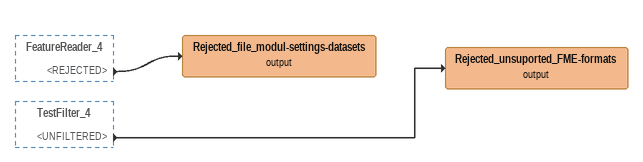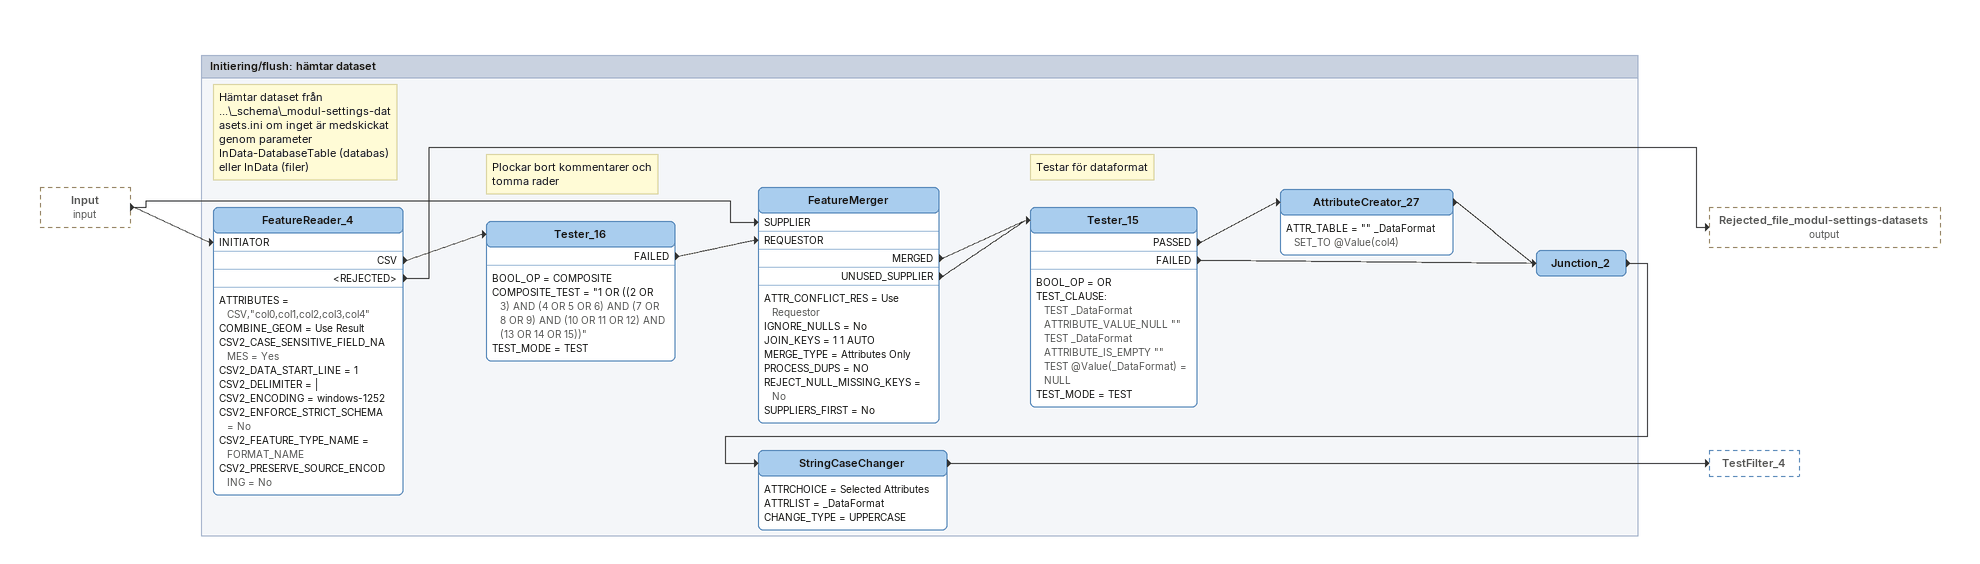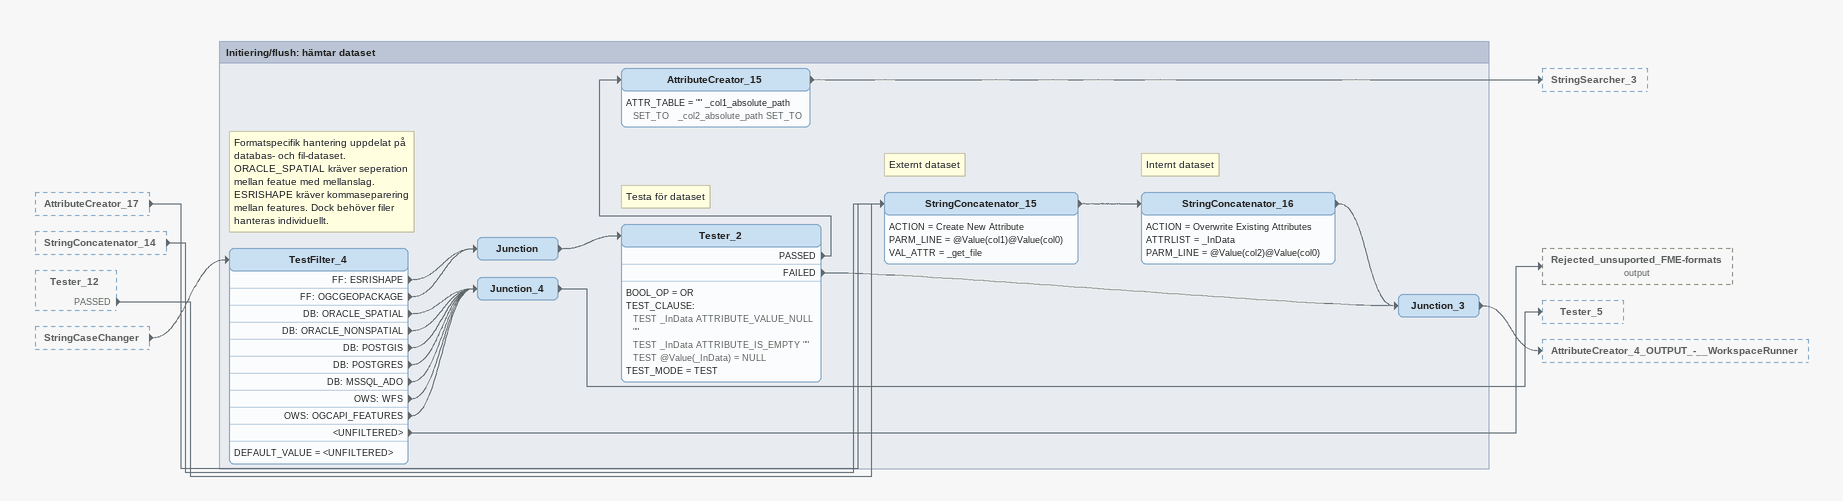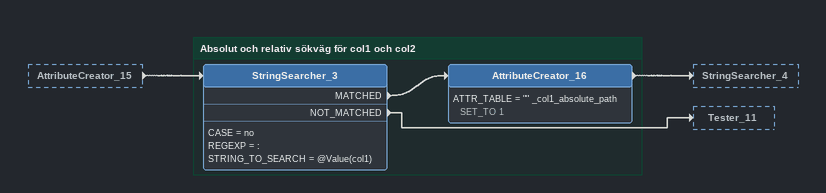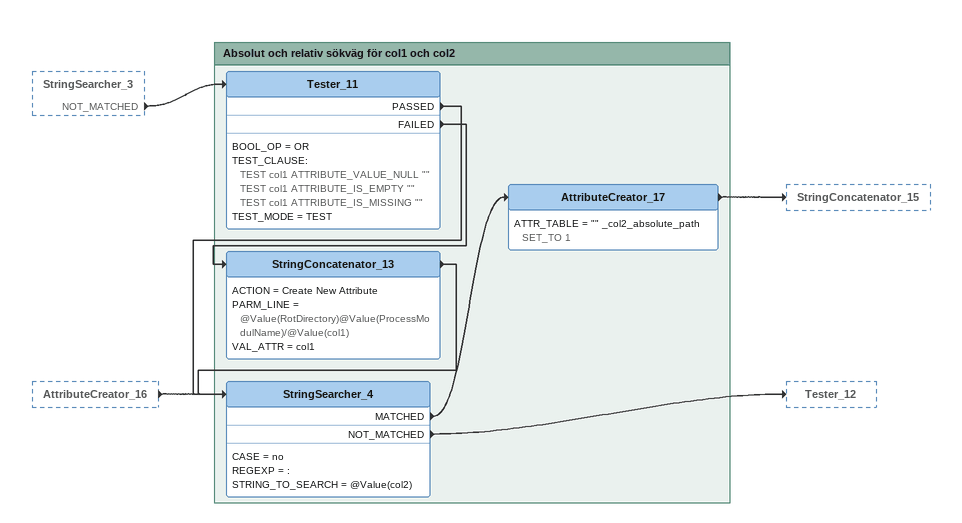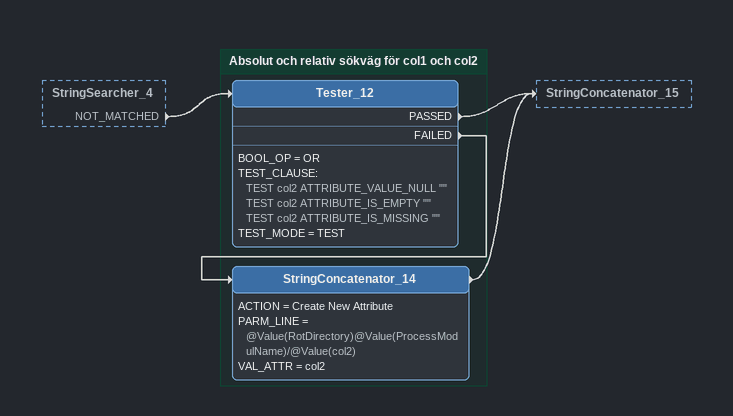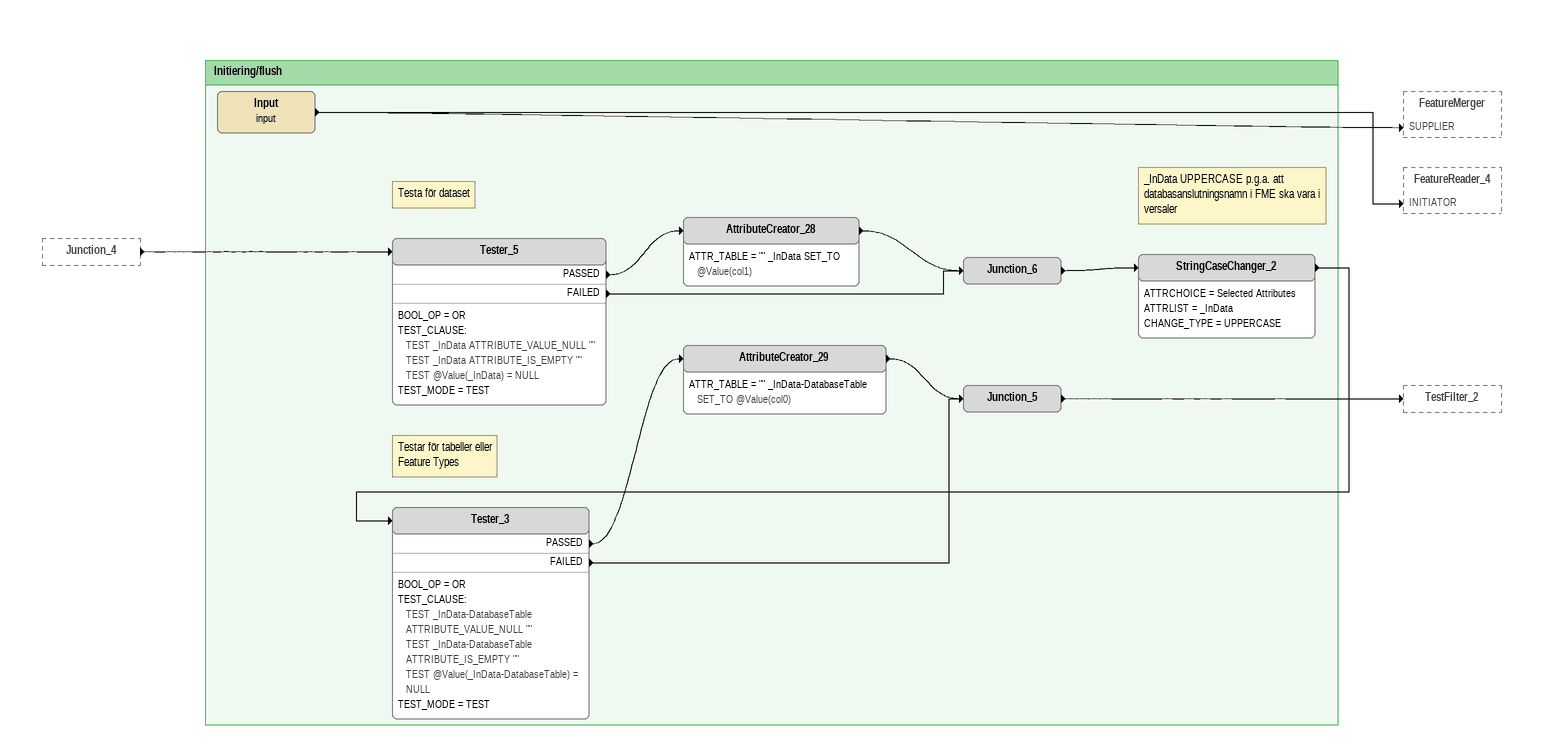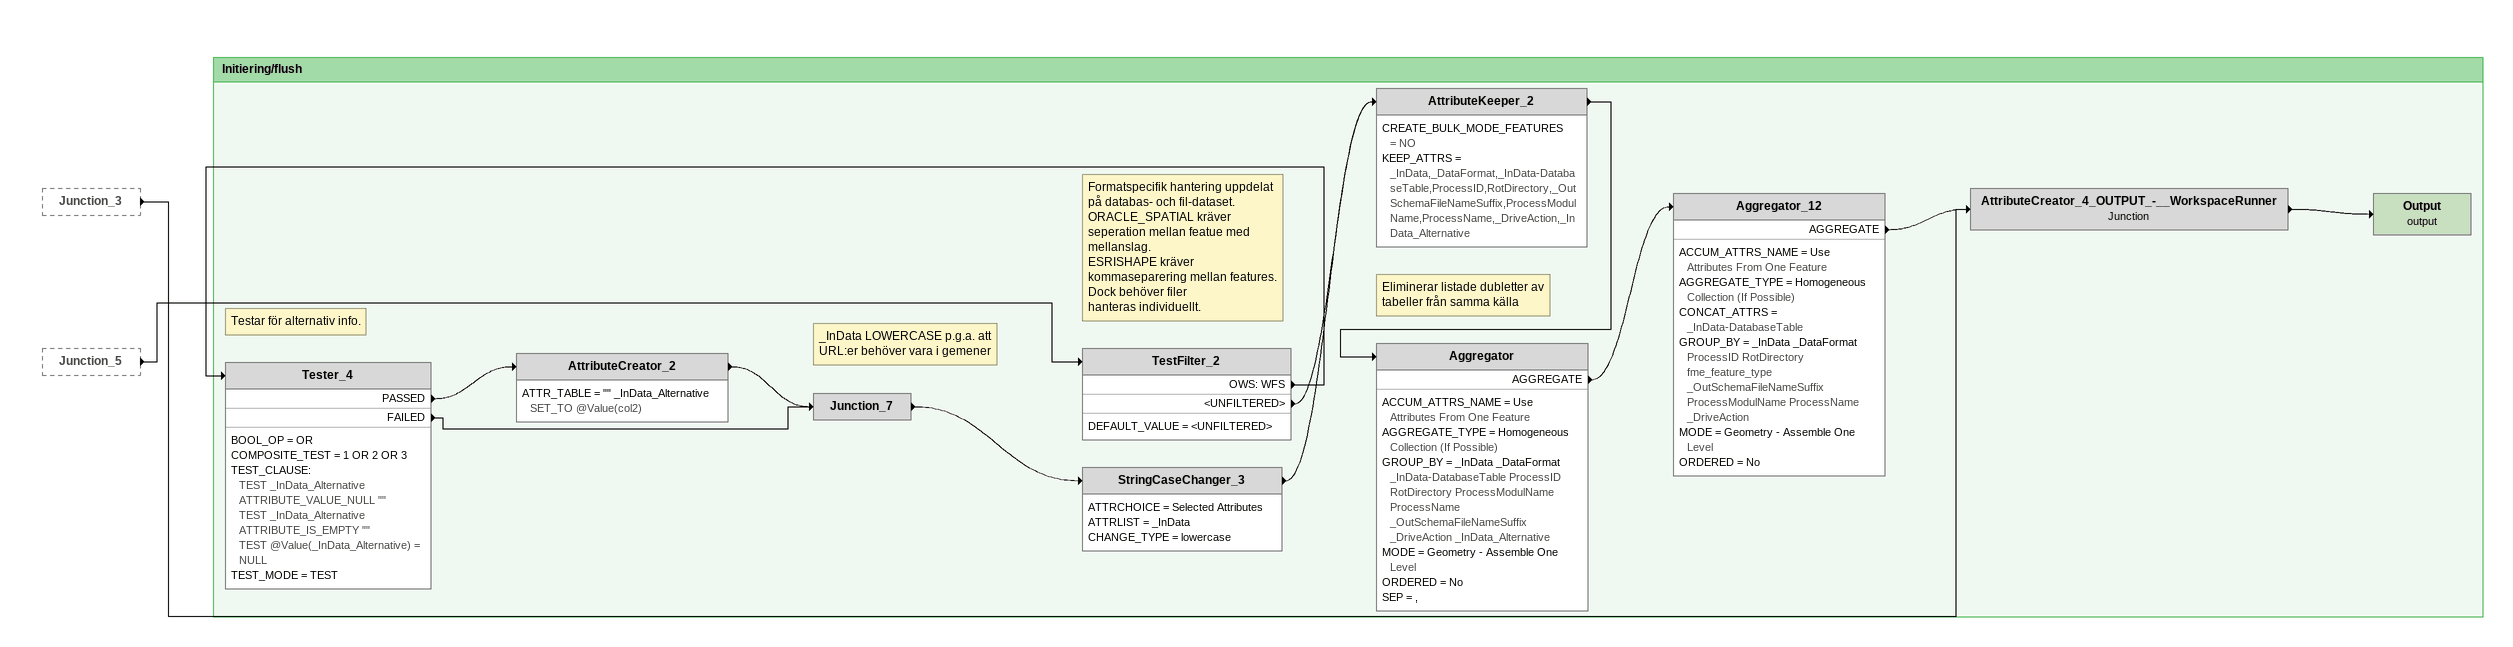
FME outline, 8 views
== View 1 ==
FeatureReader_4 [outside]
    <REJECTED> -> Rejected_file_modul-settings-datasets (output)
TestFilter_4 [outside]
    <UNFILTERED> -> Rejected_unsuported_FME-formats (output)
Rejected_unsuported_FME-formats (output)
Rejected_file_modul-settings-datasets (output)

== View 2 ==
Input (input) [outside]
    -> FeatureMerger [SUPPLIER]
    -> FeatureReader_4 [INITIATOR]

Bookmark: Initiering/flush: hämtar dataset
Note: Hämtar dataset från ...\_schema\_modul-settings-datasets.ini om inget är medskickat genom parameter InData-DatabaseTable (databas) eller InData (filer)
FeatureReader_4
    ATTRIBUTES = CSV,"col0,col1,col2,col3,col4"
    COMBINE_GEOM = Use Result
    CSV2_CASE_SENSITIVE_FIELD_NAMES = Yes
    CSV2_DATA_START_LINE = 1
    CSV2_DELIMITER = |
    CSV2_ENCODING = windows-1252
    CSV2_ENFORCE_STRICT_SCHEMA = No
    CSV2_FEATURE_TYPE_NAME = FORMAT_NAME
    CSV2_PRESERVE_SOURCE_ENCODING = No
    CSV -> Tester_16
    <REJECTED> -> Rejected_file_modul-settings-datasets (output)
Note: Plockar bort kommentarer och tomma rader
Tester_16
    BOOL_OP = COMPOSITE
    COMPOSITE_TEST = "1 OR ((2 OR 3) AND (4 OR 5 OR 6) AND (7 OR 8 OR 9) AND (10 OR 11 OR 12) AND (13 OR 14 OR 15))"
    TEST_MODE = TEST
    FAILED -> FeatureMerger [REQUESTOR]
FeatureMerger
    ATTR_CONFLICT_RES = Use Requestor
    IGNORE_NULLS = No
    JOIN_KEYS = 1 1 AUTO
    MERGE_TYPE = Attributes Only
    PROCESS_DUPS = NO
    REJECT_NULL_MISSING_KEYS = No
    SUPPLIERS_FIRST = No
    MERGED -> Tester_15
    UNUSED_SUPPLIER -> Tester_15
Note: Testar för dataformat
Tester_15
    BOOL_OP = OR
    TEST_CLAUSE:
      TEST _DataFormat ATTRIBUTE_VALUE_NULL ""
      TEST _DataFormat ATTRIBUTE_IS_EMPTY ""
      TEST @Value(_DataFormat) = NULL
    TEST_MODE = TEST
    PASSED -> AttributeCreator_27
    FAILED -> Junction_2
AttributeCreator_27
    ATTR_TABLE = "" _DataFormat SET_TO @Value(col4)
    -> Junction_2
Junction_2
    -> StringCaseChanger
StringCaseChanger
    ATTRCHOICE = Selected Attributes
    ATTRLIST = _DataFormat
    CHANGE_TYPE = UPPERCASE
    -> TestFilter_4

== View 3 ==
AttributeCreator_17 [outside]
    -> StringConcatenator_15
StringConcatenator_14 [outside]
    -> StringConcatenator_15
Tester_12 [outside]
    PASSED -> StringConcatenator_15
StringCaseChanger [outside]
    -> TestFilter_4

Bookmark: Initiering/flush: hämtar dataset
Note: Formatspecifik hantering uppdelat på databas- och fil-dataset. / ORACLE_SPATIAL kräver seperation mellan featue med mellanslag. / ESRISHAPE kräver kommaseparering mellan features. Dock behöver filer / hanteras individuellt.
TestFilter_4
    DEFAULT_VALUE = <UNFILTERED>
    FF: ESRISHAPE -> Junction
    FF: OGCGEOPACKAGE -> Junction
    DB: ORACLE_SPATIAL -> Junction_4
    DB: ORACLE_NONSPATIAL -> Junction_4
    DB: POSTGIS -> Junction_4
    DB: POSTGRES -> Junction_4
    DB: MSSQL_ADO -> Junction_4
    OWS: WFS -> Junction_4
    OWS: OGCAPI_FEATURES -> Junction_4
    <UNFILTERED> -> Rejected_unsuported_FME-formats (output)
Junction
    -> Tester_2
Note: Testa för dataset
Tester_2
    BOOL_OP = OR
    TEST_CLAUSE:
      TEST _InData ATTRIBUTE_VALUE_NULL ""
      TEST _InData ATTRIBUTE_IS_EMPTY ""
      TEST @Value(_InData) = NULL
    TEST_MODE = TEST
    PASSED -> AttributeCreator_15
    FAILED -> Junction_3
AttributeCreator_15
    ATTR_TABLE = "" _col1_absolute_path SET_TO   _col2_absolute_path SET_TO
    -> StringSearcher_3
Note: Externt dataset
StringConcatenator_15
    ACTION = Create New Attribute
    PARM_LINE = @Value(col1)@Value(col0)
    VAL_ATTR = _get_file
    -> StringConcatenator_16
Note: Internt dataset
StringConcatenator_16
    ACTION = Overwrite Existing Attributes
    ATTRLIST = _InData
    PARM_LINE = @Value(col2)@Value(col0)
    -> Junction_3
Junction_3
    -> AttributeCreator_4_OUTPUT_-__WorkspaceRunner
Junction_4
    -> Tester_5

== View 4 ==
AttributeCreator_15 [outside]
    -> StringSearcher_3

Bookmark: Absolut och relativ sökväg för col1 och col2
StringSearcher_3
    CASE = no
    REGEXP = :
    STRING_TO_SEARCH = @Value(col1)
    MATCHED -> AttributeCreator_16
    NOT_MATCHED -> Tester_11
AttributeCreator_16
    ATTR_TABLE = "" _col1_absolute_path SET_TO 1
    -> StringSearcher_4

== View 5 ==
StringSearcher_3 [outside]
    NOT_MATCHED -> Tester_11
AttributeCreator_16 [outside]
    -> StringSearcher_4

Bookmark: Absolut och relativ sökväg för col1 och col2
Tester_11
    BOOL_OP = OR
    TEST_CLAUSE:
      TEST col1 ATTRIBUTE_VALUE_NULL ""
      TEST col1 ATTRIBUTE_IS_EMPTY ""
      TEST col1 ATTRIBUTE_IS_MISSING ""
    TEST_MODE = TEST
    PASSED -> StringSearcher_4
    FAILED -> StringConcatenator_13
StringConcatenator_13
    ACTION = Create New Attribute
    PARM_LINE = @Value(RotDirectory)@Value(ProcessModulName)/@Value(col1)
    VAL_ATTR = col1
    -> StringSearcher_4
StringSearcher_4
    CASE = no
    REGEXP = :
    STRING_TO_SEARCH = @Value(col2)
    MATCHED -> AttributeCreator_17
    NOT_MATCHED -> Tester_12
AttributeCreator_17
    ATTR_TABLE = "" _col2_absolute_path SET_TO 1
    -> StringConcatenator_15

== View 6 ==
StringSearcher_4 [outside]
    NOT_MATCHED -> Tester_12

Bookmark: Absolut och relativ sökväg för col1 och col2
Tester_12
    BOOL_OP = OR
    TEST_CLAUSE:
      TEST col2 ATTRIBUTE_VALUE_NULL ""
      TEST col2 ATTRIBUTE_IS_EMPTY ""
      TEST col2 ATTRIBUTE_IS_MISSING ""
    TEST_MODE = TEST
    PASSED -> StringConcatenator_15
    FAILED -> StringConcatenator_14
StringConcatenator_14
    ACTION = Create New Attribute
    PARM_LINE = @Value(RotDirectory)@Value(ProcessModulName)/@Value(col2)
    VAL_ATTR = col2
    -> StringConcatenator_15

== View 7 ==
Junction_4 [outside]
    -> Tester_5

Bookmark: Initiering/flush
Input (input)
    -> FeatureMerger [SUPPLIER]
    -> FeatureReader_4 [INITIATOR]
Note: Testa för dataset
Tester_5
    BOOL_OP = OR
    TEST_CLAUSE:
      TEST _InData ATTRIBUTE_VALUE_NULL ""
      TEST _InData ATTRIBUTE_IS_EMPTY ""
      TEST @Value(_InData) = NULL
    TEST_MODE = TEST
    PASSED -> AttributeCreator_28
    FAILED -> Junction_6
AttributeCreator_28
    ATTR_TABLE = "" _InData SET_TO @Value(col1)
    -> Junction_6
Junction_6
    -> StringCaseChanger_2
Note: _InData UPPERCASE p.g.a. att databasanslutningsnamn i FME ska vara i versaler
StringCaseChanger_2
    ATTRCHOICE = Selected Attributes
    ATTRLIST = _InData
    CHANGE_TYPE = UPPERCASE
    -> Tester_3
Note: Testar för tabeller eller / Feature Types
Tester_3
    BOOL_OP = OR
    TEST_CLAUSE:
      TEST _InData-DatabaseTable ATTRIBUTE_VALUE_NULL ""
      TEST _InData-DatabaseTable ATTRIBUTE_IS_EMPTY ""
      TEST @Value(_InData-DatabaseTable) = NULL
    TEST_MODE = TEST
    PASSED -> AttributeCreator_29
    FAILED -> Junction_5
AttributeCreator_29
    ATTR_TABLE = "" _InData-DatabaseTable SET_TO @Value(col0)
    -> Junction_5
Junction_5
    -> TestFilter_2

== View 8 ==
Junction_3 [outside]
    -> AttributeCreator_4_OUTPUT_-__WorkspaceRunner
Junction_5 [outside]
    -> TestFilter_2

Bookmark: Initiering/flush
Note: Formatspecifik hantering uppdelat på databas- och fil-dataset. / ORACLE_SPATIAL kräver seperation mellan featue med mellanslag. / ESRISHAPE kräver kommaseparering mellan features. Dock behöver filer / hanteras individuellt.
TestFilter_2
    DEFAULT_VALUE = <UNFILTERED>
    OWS: WFS -> Tester_4
    <UNFILTERED> -> AttributeKeeper_2
Note: Testar för alternativ info.
Tester_4
    BOOL_OP = OR
    COMPOSITE_TEST = 1 OR 2 OR 3
    TEST_CLAUSE:
      TEST _InData_Alternative ATTRIBUTE_VALUE_NULL ""
      TEST _InData_Alternative ATTRIBUTE_IS_EMPTY ""
      TEST @Value(_InData_Alternative) = NULL
    TEST_MODE = TEST
    PASSED -> AttributeCreator_2
    FAILED -> Junction_7
AttributeCreator_2
    ATTR_TABLE = "" _InData_Alternative SET_TO @Value(col2)
    -> Junction_7
Junction_7
    -> StringCaseChanger_3
Note: _InData LOWERCASE p.g.a. att URL:er behöver vara i gemener
StringCaseChanger_3
    ATTRCHOICE = Selected Attributes
    ATTRLIST = _InData
    CHANGE_TYPE = lowercase
    -> AttributeKeeper_2
AttributeKeeper_2
    CREATE_BULK_MODE_FEATURES = NO
    KEEP_ATTRS = _InData,_DataFormat,_InData-DatabaseTable,ProcessID,RotDirectory,_OutSchemaFileNameSuffix,ProcessModulName,ProcessName,_DriveAction,_InData_Alternative
    -> Aggregator
Note: Eliminerar listade dubletter av / tabeller från samma källa
Aggregator
    ACCUM_ATTRS_NAME = Use Attributes From One Feature
    AGGREGATE_TYPE = Homogeneous Collection (If Possible)
    GROUP_BY = _InData _DataFormat _InData-DatabaseTable ProcessID RotDirectory ProcessModulName ProcessName _OutSchemaFileNameSuffix _DriveAction _InData_Alternative
    MODE = Geometry - Assemble One Level
    ORDERED = No
    SEP = ,
    AGGREGATE -> Aggregator_12
Aggregator_12
    ACCUM_ATTRS_NAME = Use Attributes From One Feature
    AGGREGATE_TYPE = Homogeneous Collection (If Possible)
    CONCAT_ATTRS = _InData-DatabaseTable
    GROUP_BY = _InData _DataFormat ProcessID RotDirectory fme_feature_type _OutSchemaFileNameSuffix ProcessModulName ProcessName _DriveAction
    MODE = Geometry - Assemble One Level
    ORDERED = No
    AGGREGATE -> AttributeCreator_4_OUTPUT_-__WorkspaceRunner
AttributeCreator_4_OUTPUT_-__WorkspaceRunner: Junction
    -> Output (output)
Output (output)
